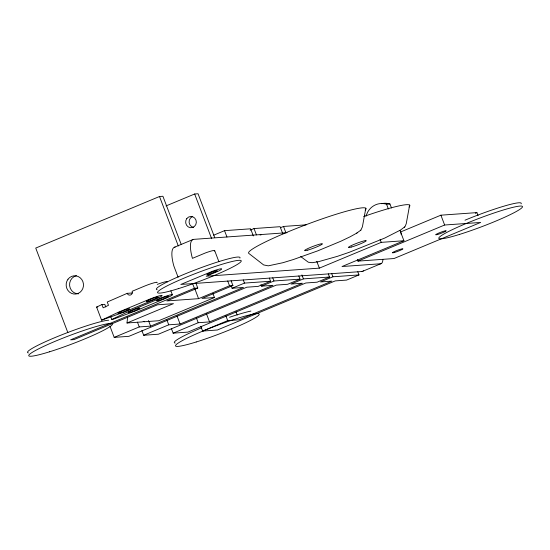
<?xml version="1.0" encoding="UTF-8"?>
<svg xmlns="http://www.w3.org/2000/svg" width="550" height="550" viewBox="0 0 550 550"><rect width="100%" height="100%" fill="white"/><g stroke="black" fill="none" stroke-linecap="round" stroke-linejoin="round"><path stroke-width="0.82" d="M401.246 234.712L401.108 233.097L400.386 232.059L440.901 215.181L476.912 212.609L478.06 215.634M212.933 293.535L214.452 297.529L158.751 320.732L143.77 321.798L144.114 321.351L141.983 321.929L127.002 322.994L127.627 317.013M365.812 208.23L362.402 226.834L360.855 230.127L356.737 233.138L350.075 236.816L340.924 241.196L317.735 250.855L293.446 259.504L282.941 262.707L268.269 265.843L263.629 264.935L248.765 253.378A62.81 6.133 -20.8 0 1 309.726 223.341A62.81 6.133 -20.8 0 1 365.179 210.183M409.647 205.102L406.237 223.706L405.047 226.634L400.572 230.01L384.752 238.061L349.243 252.299L337.281 256.376L318.347 261.724L312.097 262.707L308.316 262.226L300.706 256.554M356.737 233.138L357.101 232.877M360.456 230.416L360.855 230.127M404.284 227.288L404.683 226.999M101.578 320.169L118.119 312.345L148.878 299.489A10.567 1.031 -20.8 0 1 161.562 295.384A10.567 1.031 -20.8 0 1 155.678 299.007L124.692 311.877L101.578 320.169L96.601 307.065L101.922 304.542L104.789 304.343L105.786 306.962M111.787 319.447L128.322 311.616L159.081 298.76A10.567 1.031 -20.8 0 1 171.765 294.656A10.567 1.031 -20.8 0 1 165.88 298.279L134.894 311.149L112.915 319.364L111.787 319.447L110.612 316.36M181.101 244.145L162.917 196.261L159.514 196.508L35.736 248.071L67.87 332.661M166.038 205.92L194.659 193.999L198.062 193.751L214.734 237.648M174.309 247.301L192.878 239.566M213.716 235.173L224.544 230.656L250.621 228.8L253.337 235.95M250.154 230.168L254.024 228.553L280.101 226.696L282.817 233.846M280.411 227.741L283.504 226.449L306.212 224.826M132.289 292.978L127.188 293.343L107.25 302.026L108.494 305.305L103.166 307.821L101.922 304.542M195.958 283.25L197.773 288.035L194.377 288.276L70.599 339.845L74.002 339.597L157.547 304.796L173.422 303.662L127.002 322.994M197.773 288.035L166.829 300.926L198.577 298.664L229.522 285.773L232.925 285.526L231.103 280.741M232.925 285.526L201.981 298.416L214.452 297.529M109.966 326.246L114.194 337.37L139.26 326.927L150.597 326.123L243.43 287.451L232.086 288.255L231.186 285.876M232.086 288.255L244.468 283.099L270.545 281.236L269.335 278.059M270.545 281.236L258.163 286.392L246.826 287.203L128.934 336.318L114.194 337.37M141.859 330.502L143.674 335.266L168.733 324.823L180.077 324.019L272.903 285.34L261.566 286.151L260.961 284.563M261.566 286.151L273.948 280.995L300.025 279.132L298.815 275.956M362.017 271.501L180.847 284.439L212.568 271.226A11.502 1.121 -20.8 0 1 221.382 268.723A15.18 1.478 -20.8 0 1 218.481 271.109L206.216 276.217L319.357 268.139L381.246 242.357L403.927 240.742L399.981 230.354M300.025 279.132L287.643 284.288L276.306 285.099L158.414 334.214L143.674 335.266M171.339 328.391L173.147 333.163L198.213 322.719L209.55 321.908L302.383 283.236L291.046 284.048L303.421 278.891L329.498 277.028L328.295 273.852M403.927 240.742L342.038 266.523L380.586 263.766M357.988 261.113L444.634 225.012L480.645 222.447L394.006 258.541L357.988 261.113L357.418 259.6M475.351 213.262L476.912 212.609M329.498 277.028L317.123 282.184L305.786 282.996L187.887 332.111L173.147 333.163M200.819 326.288L202.627 331.059L227.693 320.616L239.03 319.804L331.863 281.132L320.526 281.944L332.901 276.788L358.978 274.924L357.775 271.748M362.766 271.253L381.329 263.519M358.978 274.924L346.603 280.081L335.266 280.892L217.367 330.007L202.627 331.059M366.059 216.157A17.435 16.5 85.9 0 1 366.534 214.617L367.888 211.716A17.435 16.5 85.9 0 1 386.561 204.222L389.964 203.981L391.476 207.976M287.024 232.691L193.758 239.353A26.716 8.216 67.4 0 0 192.438 258.349L205.597 252.869A11.502 1.121 -20.8 0 1 214.411 250.374A15.18 1.478 -20.8 0 1 214.239 251.116M96.601 307.065L97.735 306.982M440.901 215.181L444.634 225.012M386.561 204.222L388.362 208.979M380.098 239.333L381.246 242.357M331.698 273.611L332.901 276.788M316.772 261.332L319.357 268.139M283.504 226.449L285.918 232.808M301.916 274.918L303.421 278.891M254.024 228.553L256.438 234.912M272.738 277.819L273.948 280.995M224.544 230.656L226.958 237.016M243.258 279.923L244.468 283.099M194.659 193.999L211.633 238.686M227.7 280.981L229.522 285.773M214.651 250.511L218.893 261.683M236.012 311.864L237.222 315.04M225.885 315.851L227.693 320.616M206.532 313.968L209.55 321.908M194.941 289.087L198.577 298.664M159.514 196.508L178.31 245.981M192.555 283.491L194.377 288.276M196.405 317.955L198.213 322.719M178.117 277.255L173.876 266.083A26.716 8.216 67.4 0 1 175.189 247.087M170.864 290.868L172.329 294.724M177.059 316.071L180.077 324.019M166.925 320.059L168.733 324.823M148.479 320.561L150.597 326.123M137.445 322.163L139.26 326.927M260.109 235.029A5.287 1.622 67.4 0 1 260.989 234.96M382.917 259.6A19.759 6.077 67.4 0 1 380.593 263.794M381.597 203.686A17.435 16.5 85.9 0 1 389.964 203.981M363.385 270.71A19.759 6.077 67.4 0 1 362.031 271.528M363.701 216.549A62.81 6.133 -20.8 0 1 409.007 207.048M193.648 227.425A5.637 5.335 85.9 0 1 192.404 216.611M78.519 293.844A9.158 8.669 85.9 0 1 69.623 285.725A9.158 8.669 85.9 0 1 76.443 275.715M465.004 220.192A44.742 4.366 -20.8 0 1 521.132 203.851M175.175 343.076A44.742 4.366 -20.8 0 1 201.726 327.759M229.57 317.254A44.742 4.366 -20.8 0 1 250.917 311.059M28.407 352.914A44.742 4.366 -20.8 0 1 57.791 336.421A44.742 4.366 -20.8 0 1 108.652 320.196M157.218 289.774A44.742 4.366 -20.8 0 1 195.422 269.803A44.742 4.366 -20.8 0 1 239.896 258.108M157.259 284.398A10.567 1.031 -20.8 0 1 167.241 281.937M157.039 282.666A10.567 1.031 -20.8 0 0 153.636 282.913A10.567 1.031 -20.8 0 0 143.894 286.378L132.137 291.28A2.819 2.667 85.9 0 1 130.659 294.931A2.819 2.667 85.9 0 1 127.188 293.343M208.718 274.312A5.637 0.55 -20.8 0 0 217.291 270.744A5.637 0.55 -20.8 0 0 210.286 272.724A5.637 0.55 -20.8 0 0 208.718 274.312M351.643 246.971A9.515 0.928 -20.8 0 0 366.114 240.941A9.515 0.928 -20.8 0 0 354.283 244.282A9.515 0.928 -20.8 0 0 351.643 246.971M307.808 250.099A9.515 0.928 -20.8 0 0 322.279 244.069A9.515 0.928 -20.8 0 0 310.454 247.411A9.515 0.928 -20.8 0 0 307.808 250.099M437.711 234.444A5.637 0.55 -20.8 0 0 446.194 230.876A5.637 0.55 -20.8 0 0 439.031 232.939A5.637 0.55 -20.8 0 0 437.711 234.444M394.384 252.491A5.637 0.55 -20.8 0 0 402.875 248.923A5.637 0.55 -20.8 0 0 395.711 250.986A5.637 0.55 -20.8 0 0 394.384 252.491M186.794 218.584A5.637 5.335 85.9 0 0 190.245 227.673A5.637 5.335 85.9 0 0 195.951 220.034A5.637 5.335 85.9 0 0 186.794 218.584M68.001 279.228A9.158 8.669 85.9 0 0 73.611 293.989A9.158 8.669 85.9 0 0 82.871 281.579A9.158 8.669 85.9 0 0 68.001 279.228M459.511 234.417A44.742 4.366 -20.8 0 0 522.5 206.745A44.742 4.366 -20.8 0 0 459.931 226.174A44.742 4.366 -20.8 0 0 459.511 234.417M196.233 341.976A44.742 4.366 -20.8 0 0 259.222 314.304A44.742 4.366 -20.8 0 0 196.653 333.733A44.742 4.366 -20.8 0 0 196.233 341.976M49.459 351.814A44.742 4.366 -20.8 0 0 112.448 324.143A44.742 4.366 -20.8 0 0 49.878 343.571A44.742 4.366 -20.8 0 0 49.459 351.814M178.276 288.674A44.742 4.366 -20.8 0 0 241.264 261.002A44.742 4.366 -20.8 0 0 178.695 280.431A44.742 4.366 -20.8 0 0 178.276 288.674M158.675 300.458A6.339 0.619 -20.8 0 0 168.328 296.436A6.339 0.619 -20.8 0 0 160.442 298.664A6.339 0.619 -20.8 0 0 158.675 300.458M130.206 312.317A6.339 0.619 -20.8 0 0 139.858 308.296A6.339 0.619 -20.8 0 0 131.972 310.523A6.339 0.619 -20.8 0 0 130.206 312.317M148.472 301.187A6.339 0.619 -20.8 0 0 158.118 297.165A6.339 0.619 -20.8 0 0 150.233 299.393A6.339 0.619 -20.8 0 0 148.472 301.187M120.003 313.046A6.339 0.619 -20.8 0 0 129.649 309.024A6.339 0.619 -20.8 0 0 121.77 311.252A6.339 0.619 -20.8 0 0 120.003 313.046"/></g></svg>
